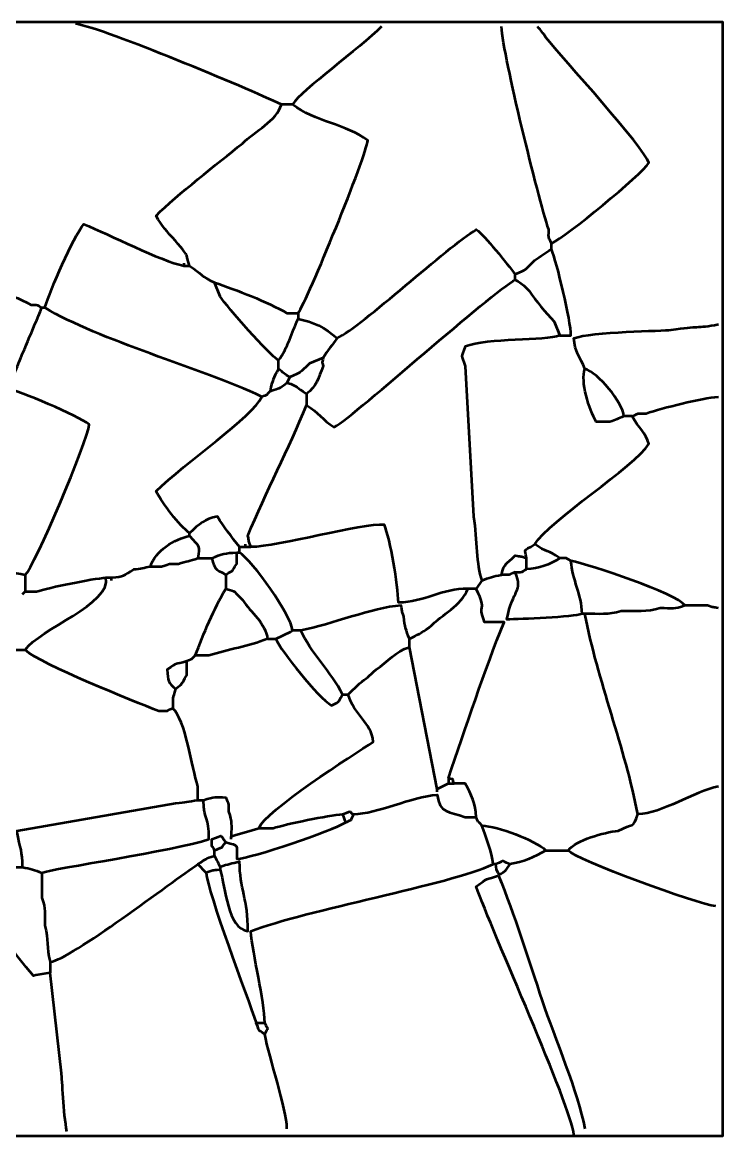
# Model space of a CAD drawing. Header units: centimetres. Extents: x -79 to 72, y -74 to 74.
# Drawn here: x 46.84 to 72, y -74 to -34 of the extents above; entities that cross this region are included whole.
import ezdxf

# ---------------------------------------------------------------- set-up
doc = ezdxf.new("R2010")
doc.units = ezdxf.units.CM
doc.header["$MEASUREMENT"] = 0
doc.layers.add('Layer 1', color=7, linetype='Continuous')

msp = doc.modelspace()

# ---------------------------------------------------------------- linework, layer by layer
at = {"layer": 'Layer 1', "lineweight": 53}
msp.add_lwpolyline([(11.99994, -74.00004), (71.99994, -74.00004), (71.99994, -34.00006), (11.99994, -34.00006), (11.99994, -74.00004)], close=True, dxfattribs=at)
at = {"layer": 'Layer 1', "color": 5, "lineweight": 53}
for points, knots in [([(45.84993, -43.45006), (45.84993, -43.45006), (45.24995, -36.25006), (45.24995, -36.25006), (45.24995, -36.25006), (45.09832, -35.29093), (45.20765, -35.01396), (44.94993, -34.35005), (44.94993, -34.35005), (44.48987, -34.66235), (41.91456, -40.97882), (41.74995, -41.85005), (41.74995, -41.85005), (42.27598, -42.2363), (45.21293, -43.43617), (45.84993, -43.45006), (45.84993, -43.45006), (45.84993, -43.45006), (45.84993, -43.65005), (45.84993, -43.65005), (45.84993, -43.65005), (46.28822, -43.73288), (46.76824, -43.92977), (47.14993, -44.15005), (47.14993, -44.15005), (47.53615, -44.15005), (47.3462, -44.16921), (47.54995, -44.25006), (47.54995, -44.25006), (47.54995, -44.25006), (47.64993, -44.25006), (47.64993, -44.25006), (47.64993, -44.25006), (47.87829, -43.59018), (48.64155, -41.76747), (49.04993, -41.25007), (49.04993, -41.25007), (49.98446, -41.62486), (51.78882, -42.56857), (52.64993, -42.75005), (52.64993, -42.75005), (52.64993, -42.75005), (52.84995, -42.75005), (52.84995, -42.75005), (52.84995, -42.75005), (53.26981, -43.00695), (53.27228, -43.14809), (53.74995, -43.35006), (53.74995, -43.35006), (54.52664, -43.61881), (55.65466, -44.03363), (56.34994, -44.45004), (56.34994, -44.45004), (56.34994, -44.45004), (56.74994, -44.45004), (56.74994, -44.45004), (56.74994, -44.45004), (56.74994, -44.45004), (56.74994, -44.65005), (56.74994, -44.65005), (56.74994, -44.65005), (57.2786, -44.76146), (57.73075, -44.96308), (58.14994, -45.35004), (58.14994, -45.35004), (57.97859, -45.6036), (57.80856, -45.79077), (57.64994, -46.05006), (57.64994, -46.05006), (57.64994, -46.05006), (57.15611, -46.26334), (57.15611, -46.26334), (57.15611, -46.26334), (56.78384, -46.60817), (56.88524, -46.56599), (56.44995, -46.75004), (56.44995, -46.75004), (56.44995, -46.75004), (56.34994, -46.95006), (56.34994, -46.95006), (56.34994, -46.95006), (56.78191, -47.07427), (56.6645, -47.11424), (57.04993, -47.35005), (57.04993, -47.35005), (57.04993, -47.35005), (57.04993, -47.75005), (57.04993, -47.75005), (57.04993, -47.75005), (57.47062, -48.00744), (57.62925, -48.29266), (58.04994, -48.55005), (58.04994, -48.55005), (58.89004, -48.04332), (63.69131, -43.7094), (64.54995, -43.25005), (64.54995, -43.25005), (64.54995, -43.25005), (64.54995, -43.05007), (64.54995, -43.05007), (64.54995, -43.05007), (64.98524, -42.86598), (64.88384, -42.90816), (65.24994, -42.55006), (65.24994, -42.55006), (65.45831, -42.40924), (65.63548, -42.2766), (65.84995, -42.15007), (65.84995, -42.15007), (65.84995, -42.15007), (65.84995, -41.95005), (65.84995, -41.95005), (65.84995, -41.95005), (65.72981, -41.64737), (65.74994, -41.84934), (65.74994, -41.45005), (65.74994, -41.45005), (65.36054, -40.24915), (64.13802, -35.29643), (64.04995, -34.15007)], [0, 0, 0, 0, 0.03225806, 0.03225806, 0.03225806, 0.03225806, 0.06451613, 0.06451613, 0.06451613, 0.06451613, 0.09677419, 0.09677419, 0.09677419, 0.09677419, 0.12903226, 0.12903226, 0.12903226, 0.12903226, 0.16129032, 0.16129032, 0.16129032, 0.16129032, 0.19354839, 0.19354839, 0.19354839, 0.19354839, 0.22580645, 0.22580645, 0.22580645, 0.22580645, 0.25806452, 0.25806452, 0.25806452, 0.25806452, 0.29032258, 0.29032258, 0.29032258, 0.29032258, 0.32258065, 0.32258065, 0.32258065, 0.32258065, 0.35483871, 0.35483871, 0.35483871, 0.35483871, 0.38709677, 0.38709677, 0.38709677, 0.38709677, 0.41935484, 0.41935484, 0.41935484, 0.41935484, 0.4516129, 0.4516129, 0.4516129, 0.4516129, 0.48387097, 0.48387097, 0.48387097, 0.48387097, 0.51612903, 0.51612903, 0.51612903, 0.51612903, 0.5483871, 0.5483871, 0.5483871, 0.5483871, 0.58064516, 0.58064516, 0.58064516, 0.58064516, 0.61290323, 0.61290323, 0.61290323, 0.61290323, 0.64516129, 0.64516129, 0.64516129, 0.64516129, 0.67741935, 0.67741935, 0.67741935, 0.67741935, 0.70967742, 0.70967742, 0.70967742, 0.70967742, 0.74193548, 0.74193548, 0.74193548, 0.74193548, 0.77419355, 0.77419355, 0.77419355, 0.77419355, 0.80645161, 0.80645161, 0.80645161, 0.80645161, 0.83870968, 0.83870968, 0.83870968, 0.83870968, 0.87096774, 0.87096774, 0.87096774, 0.87096774, 0.90322581, 0.90322581, 0.90322581, 0.90322581, 0.93548387, 0.93548387, 0.93548387, 0.93548387, 1, 1, 1, 1]), ([(59.74993, -34.15007), (58.95246, -34.94754), (56.86236, -36.45053), (56.54995, -36.95005), (56.54995, -36.95005), (56.54995, -36.95005), (56.14993, -36.95005), (56.14993, -36.95005), (56.14993, -36.95005), (54.86697, -36.35347), (49.91994, -34.27114), (48.74994, -34.05006)], [0, 0, 0, 0, 0.25, 0.25, 0.25, 0.25, 0.5, 0.5, 0.5, 0.5, 1, 1, 1, 1]), ([(65.84995, -41.95005), (66.37206, -41.6959), (69.0832, -39.47651), (69.34994, -39.05007), (69.34994, -39.05007), (69.19636, -38.51602), (66.24861, -35.29422), (65.64993, -34.55007), (65.64993, -34.55007), (65.52878, -34.36085), (65.4961, -34.33123), (65.34994, -34.15007)], [0, 0, 0, 0, 0.25, 0.25, 0.25, 0.25, 0.5, 0.5, 0.5, 0.5, 1, 1, 1, 1]), ([(52.84995, -42.75005), (52.67159, -42.25427), (52.92487, -42.55477), (52.34994, -41.85005), (52.34994, -41.85005), (52.0218, -41.51459), (51.87194, -41.32632), (51.64993, -40.95005), (51.64993, -40.95005), (52.41585, -40.18415), (53.855, -39.0802), (54.74995, -38.35005), (54.74995, -38.35005), (55.21189, -37.89818), (55.97461, -37.55984), (56.14993, -36.95005)], [0, 0, 0, 0, 0.2, 0.2, 0.2, 0.2, 0.4, 0.4, 0.4, 0.4, 0.6, 0.6, 0.6, 0.6, 1, 1, 1, 1]), ([(56.74994, -44.45004), (57.08774, -43.98998), (59.20973, -38.77352), (59.24993, -38.25005), (59.24993, -38.25005), (58.48928, -37.6497), (57.35394, -37.58464), (56.54995, -36.95005)], [0, 0, 0, 0, 0.33333333, 0.33333333, 0.33333333, 0.33333333, 1, 1, 1, 1]), ([(58.14994, -45.35004), (59.05071, -44.91155), (62.12661, -42.05386), (63.14995, -41.45005), (63.14995, -41.45005), (63.44954, -41.64862), (64.25387, -42.68502), (64.54995, -43.05007)], [0, 0, 0, 0, 0.33333333, 0.33333333, 0.33333333, 0.33333333, 1, 1, 1, 1]), ([(64.54995, -43.25005), (64.82803, -43.41778), (64.79648, -43.3966), (65.04995, -43.65005), (65.04995, -43.65005), (65.29878, -44.0183), (65.6217, -44.41449), (65.94995, -44.75006), (65.94995, -44.75006), (65.94995, -44.75006), (66.14994, -45.25006), (66.14994, -45.25006), (66.14994, -45.25006), (66.14994, -45.25006), (66.54993, -45.25006), (66.54993, -45.25006), (66.54993, -45.25006), (66.54993, -44.73841), (66.03981, -42.61316), (65.84995, -42.15007)], [0, 0, 0, 0, 0.16666667, 0.16666667, 0.16666667, 0.16666667, 0.33333333, 0.33333333, 0.33333333, 0.33333333, 0.5, 0.5, 0.5, 0.5, 0.66666667, 0.66666667, 0.66666667, 0.66666667, 1, 1, 1, 1]), ([(56.44995, -46.75004), (56.2685, -46.63448), (56.22522, -46.59797), (56.04995, -46.45005), (56.04995, -46.45005), (56.04995, -46.45005), (56.04995, -46.15006), (56.04995, -46.15006), (56.04995, -46.15006), (55.70188, -45.9371), (54.20576, -44.24269), (53.94993, -43.85006), (53.94993, -43.85006), (53.94993, -43.85006), (53.74995, -43.35006), (53.74995, -43.35006)], [0, 0, 0, 0, 0.2, 0.2, 0.2, 0.2, 0.4, 0.4, 0.4, 0.4, 0.6, 0.6, 0.6, 0.6, 1, 1, 1, 1]), ([(22.74994, -48.65005), (22.92484, -49.25825), (25.4424, -51.71371), (26.04995, -52.45004), (26.04995, -52.45004), (26.41208, -52.88895), (27.24566, -54.00504), (27.74995, -54.15006), (27.74995, -54.15006), (27.75851, -54.54325), (27.73546, -54.39693), (27.84995, -54.75004), (27.84995, -54.75004), (27.71712, -55.09218), (27.74995, -54.93897), (27.74995, -55.35005), (27.74995, -55.35005), (27.74995, -55.35005), (28.34993, -55.35005), (28.34993, -55.35005), (28.34993, -55.35005), (28.34993, -55.35005), (28.74995, -55.35005), (28.74995, -55.35005), (28.74995, -55.35005), (28.95521, -55.83546), (31.33563, -58.33576), (31.84995, -58.85005), (31.84995, -58.85005), (32.35058, -58.60635), (35.55078, -55.64922), (36.14994, -55.05006), (36.14994, -55.05006), (36.17704, -55.07415), (36.39601, -55.21498), (36.44993, -55.25004), (36.44993, -55.25004), (36.41685, -56.76885), (34.59131, -62.41002), (34.44994, -64.25005), (34.44994, -64.25005), (35.11759, -64.25005), (38.28003, -63.63246), (38.74993, -63.45005), (38.74993, -63.45005), (38.74993, -61.94205), (37.63416, -57.42921), (37.34993, -55.75005), (37.34993, -55.75005), (37.33851, -55.22467), (37.24459, -54.66361), (36.94993, -54.25004), (36.94993, -54.25004), (36.94993, -54.25004), (36.94993, -54.05005), (36.94993, -54.05005), (36.94993, -54.05005), (36.94993, -54.05005), (37.44994, -54.05005), (37.44994, -54.05005), (37.44994, -54.05005), (37.68119, -53.67208), (37.9202, -53.47978), (38.24993, -53.15005), (38.24993, -53.15005), (38.72, -52.8324), (38.93047, -52.6691), (39.14993, -52.15005), (39.14993, -52.15005), (39.64392, -52.00066), (42.39605, -52.73804), (43.04995, -52.95004), (43.04995, -52.95004), (43.46103, -52.95004), (43.30779, -52.91724), (43.64993, -53.05005), (43.64993, -53.05005), (43.64993, -53.05005), (43.74994, -53.05005), (43.74994, -53.05005), (43.74994, -53.05005), (44.4192, -53.32444), (46.18036, -53.70465), (46.94994, -53.85004), (46.94994, -53.85004), (47.26456, -53.58789), (49.20558, -49.02754), (49.24995, -48.45004), (49.24995, -48.45004), (48.8413, -48.12754), (46.76288, -47.24699), (46.24995, -47.15004), (46.24995, -47.15004), (46.30024, -46.67912), (46.12489, -47.03252), (46.54994, -46.65007), (46.54994, -46.65007), (46.86745, -45.85841), (47.22195, -45.05005), (47.54995, -44.25006)], [0, 0, 0, 0, 0.03846154, 0.03846154, 0.03846154, 0.03846154, 0.07692308, 0.07692308, 0.07692308, 0.07692308, 0.11538462, 0.11538462, 0.11538462, 0.11538462, 0.15384615, 0.15384615, 0.15384615, 0.15384615, 0.19230769, 0.19230769, 0.19230769, 0.19230769, 0.23076923, 0.23076923, 0.23076923, 0.23076923, 0.26923077, 0.26923077, 0.26923077, 0.26923077, 0.30769231, 0.30769231, 0.30769231, 0.30769231, 0.34615385, 0.34615385, 0.34615385, 0.34615385, 0.38461538, 0.38461538, 0.38461538, 0.38461538, 0.42307692, 0.42307692, 0.42307692, 0.42307692, 0.46153846, 0.46153846, 0.46153846, 0.46153846, 0.5, 0.5, 0.5, 0.5, 0.53846154, 0.53846154, 0.53846154, 0.53846154, 0.57692308, 0.57692308, 0.57692308, 0.57692308, 0.61538462, 0.61538462, 0.61538462, 0.61538462, 0.65384615, 0.65384615, 0.65384615, 0.65384615, 0.69230769, 0.69230769, 0.69230769, 0.69230769, 0.73076923, 0.73076923, 0.73076923, 0.73076923, 0.76923077, 0.76923077, 0.76923077, 0.76923077, 0.80769231, 0.80769231, 0.80769231, 0.80769231, 0.84615385, 0.84615385, 0.84615385, 0.84615385, 0.88461538, 0.88461538, 0.88461538, 0.88461538, 0.92307692, 0.92307692, 0.92307692, 0.92307692, 1, 1, 1, 1]), ([(56.04995, -46.45005), (55.85008, -46.79636), (55.82584, -46.84832), (55.74993, -47.25005), (55.74993, -47.25005), (55.55533, -47.44467), (55.64873, -47.375), (55.44994, -47.45006), (55.44994, -47.45006), (53.2089, -46.40793), (49.62851, -45.43508), (47.64993, -44.25006)], [0, 0, 0, 0, 0.25, 0.25, 0.25, 0.25, 0.5, 0.5, 0.5, 0.5, 1, 1, 1, 1]), ([(66.14994, -45.25006), (65.61308, -45.45847), (63.55207, -45.33867), (62.74995, -45.65006), (62.74995, -45.65006), (62.58687, -46.07013), (62.60941, -45.9166), (62.74995, -46.35005), (62.74995, -46.35005), (62.74995, -46.35005), (63.04994, -51.75005), (63.04994, -51.75005), (63.04994, -51.75005), (63.18722, -52.61847), (63.13203, -53.48874), (63.34993, -54.05005), (63.34993, -54.05005), (63.6182, -53.94007), (63.75534, -53.90571), (64.04995, -53.85004), (64.04995, -53.85004), (64.17674, -53.40908), (64.1986, -53.50138), (64.54995, -53.15005), (64.54995, -53.15005), (64.76476, -53.1951), (64.72193, -53.17449), (64.94995, -53.25006), (64.94995, -53.25006), (64.89821, -52.88048), (64.80019, -53.03749), (65.24994, -52.75006), (65.24994, -52.75006), (65.76261, -51.91211), (68.85198, -49.94622), (69.34994, -49.15005), (69.34994, -49.15005), (69.2327, -48.7424), (68.97222, -48.56555), (68.74993, -48.15005), (68.74993, -48.15005), (68.74993, -48.15005), (68.44994, -48.15005), (68.44994, -48.15005), (68.44994, -48.15005), (68.40022, -47.64582), (67.52834, -46.58762), (67.04994, -46.45005), (67.04994, -46.45005), (66.87459, -46.01281), (66.68753, -45.83939), (66.64994, -45.35004), (66.64994, -45.35004), (67.28524, -45.10343), (69.85706, -45.09634), (70.14994, -45.05005), (70.14994, -45.05005), (71.17973, -44.88729), (71.02312, -45.00977), (71.84993, -44.85007)], [0, 0, 0, 0, 0.0625, 0.0625, 0.0625, 0.0625, 0.125, 0.125, 0.125, 0.125, 0.1875, 0.1875, 0.1875, 0.1875, 0.25, 0.25, 0.25, 0.25, 0.3125, 0.3125, 0.3125, 0.3125, 0.375, 0.375, 0.375, 0.375, 0.4375, 0.4375, 0.4375, 0.4375, 0.5, 0.5, 0.5, 0.5, 0.5625, 0.5625, 0.5625, 0.5625, 0.625, 0.625, 0.625, 0.625, 0.6875, 0.6875, 0.6875, 0.6875, 0.75, 0.75, 0.75, 0.75, 0.8125, 0.8125, 0.8125, 0.8125, 0.875, 0.875, 0.875, 0.875, 1, 1, 1, 1]), ([(57.64994, -46.05006), (57.60087, -46.30846), (57.60291, -46.14947), (57.64994, -46.35005), (57.64994, -46.35005), (57.47844, -46.77768), (57.41194, -47.10435), (57.04993, -47.35005)], [0, 0, 0, 0, 0.33333333, 0.33333333, 0.33333333, 0.33333333, 1, 1, 1, 1]), ([(68.44994, -48.15005), (68.2514, -48.24444), (68.1618, -48.27982), (67.94994, -48.35006), (67.94994, -48.35006), (67.94994, -48.35006), (67.44993, -48.35006), (67.44993, -48.35006), (67.44993, -48.35006), (67.19842, -47.91423), (66.88136, -46.91017), (67.04994, -46.45005)], [0, 0, 0, 0, 0.25, 0.25, 0.25, 0.25, 0.5, 0.5, 0.5, 0.5, 1, 1, 1, 1]), ([(46.94994, -53.85004), (46.94994, -53.85004), (46.94994, -54.45005), (46.94994, -54.45005), (46.94994, -54.45005), (46.94994, -54.45005), (47.34994, -54.45005), (47.34994, -54.45005), (47.34994, -54.45005), (47.82352, -54.2965), (49.34269, -53.98902), (49.84993, -53.95005), (49.84993, -53.95005), (49.84993, -53.95005), (50.04994, -53.95005), (50.04994, -53.95005), (50.04994, -53.95005), (50.50025, -53.91546), (50.4799, -53.87167), (50.84993, -53.65006), (50.84993, -53.65006), (51.08736, -53.6318), (51.22762, -53.59206), (51.44994, -53.55005), (51.44994, -53.55005), (51.60885, -52.99741), (52.31825, -52.56209), (52.84995, -52.45004), (52.84995, -52.45004), (52.84995, -52.45004), (52.84995, -52.35006), (52.84995, -52.35006), (52.84995, -52.35006), (52.48229, -52.07272), (51.89929, -51.31615), (51.64993, -50.85005), (51.64993, -50.85005), (52.67012, -49.82986), (55.1508, -48.15748), (55.44994, -47.45006)], [0, 0, 0, 0, 0.09090909, 0.09090909, 0.09090909, 0.09090909, 0.18181818, 0.18181818, 0.18181818, 0.18181818, 0.27272727, 0.27272727, 0.27272727, 0.27272727, 0.36363636, 0.36363636, 0.36363636, 0.36363636, 0.45454545, 0.45454545, 0.45454545, 0.45454545, 0.54545455, 0.54545455, 0.54545455, 0.54545455, 0.63636364, 0.63636364, 0.63636364, 0.63636364, 0.72727273, 0.72727273, 0.72727273, 0.72727273, 0.81818182, 0.81818182, 0.81818182, 0.81818182, 1, 1, 1, 1]), ([(68.74993, -48.15005), (69.05264, -48.02994), (68.85065, -48.05004), (69.24994, -48.05004), (69.24994, -48.05004), (69.86103, -47.8519), (71.21137, -47.4991), (71.84993, -47.45006)], [0, 0, 0, 0, 0.33333333, 0.33333333, 0.33333333, 0.33333333, 1, 1, 1, 1]), ([(52.84995, -52.45004), (53.19438, -52.83218), (53.23934, -52.80133), (53.14994, -53.25006), (53.14994, -53.25006), (53.14994, -53.25006), (53.64994, -53.25006), (53.64994, -53.25006), (53.64994, -53.25006), (54.0039, -53.10493), (54.13634, -53.05906), (54.54994, -53.05005), (54.54994, -53.05005), (54.54994, -53.05005), (54.64995, -53.05005), (54.64995, -53.05005), (54.64995, -53.05005), (54.64995, -53.05005), (54.64995, -52.85006), (54.64995, -52.85006), (54.64995, -52.85006), (54.64995, -52.85006), (54.84993, -52.85006), (54.84993, -52.85006), (54.84993, -52.85006), (54.84993, -52.85006), (55.04994, -52.85006), (55.04994, -52.85006), (55.04994, -52.85006), (54.96541, -52.6151), (54.99444, -52.6623), (54.94994, -52.45004), (54.94994, -52.45004), (55.5796, -50.88007), (56.42293, -49.31342), (57.04993, -47.75005)], [0, 0, 0, 0, 0.1, 0.1, 0.1, 0.1, 0.2, 0.2, 0.2, 0.2, 0.3, 0.3, 0.3, 0.3, 0.4, 0.4, 0.4, 0.4, 0.5, 0.5, 0.5, 0.5, 0.6, 0.6, 0.6, 0.6, 0.7, 0.7, 0.7, 0.7, 0.8, 0.8, 0.8, 0.8, 1, 1, 1, 1]), ([(54.64995, -52.85006), (54.3486, -52.4785), (54.10382, -52.13825), (53.84995, -51.75005), (53.84995, -51.75005), (53.37677, -51.84977), (53.21871, -52.00962), (52.84995, -52.35006)], [0, 0, 0, 0, 0.33333333, 0.33333333, 0.33333333, 0.33333333, 1, 1, 1, 1]), ([(63.34993, -54.05005), (63.34993, -54.05005), (63.14995, -54.35004), (63.14995, -54.35004), (63.14995, -54.35004), (63.14995, -54.35004), (62.84993, -54.35004), (62.84993, -54.35004), (62.84993, -54.35004), (61.91276, -54.35004), (61.28319, -54.82972), (60.34994, -54.85005), (60.34994, -54.85005), (60.34994, -54.20664), (60.05559, -52.57986), (59.84994, -52.05004), (59.84994, -52.05004), (59.03804, -51.99698), (56.0201, -52.85006), (55.04994, -52.85006)], [0, 0, 0, 0, 0.16666667, 0.16666667, 0.16666667, 0.16666667, 0.33333333, 0.33333333, 0.33333333, 0.33333333, 0.5, 0.5, 0.5, 0.5, 0.66666667, 0.66666667, 0.66666667, 0.66666667, 1, 1, 1, 1]), ([(71.84993, -55.05006), (71.6377, -55.00556), (71.68487, -55.03455), (71.44993, -54.95005), (71.44993, -54.95005), (71.44993, -54.95005), (70.64994, -54.95005), (70.64994, -54.95005), (70.64994, -54.95005), (70.31797, -54.5218), (67.2525, -53.48281), (66.54993, -53.35004), (66.54993, -53.35004), (66.31936, -53.23917), (66.50673, -53.25006), (66.14994, -53.25006), (66.14994, -53.25006), (65.7339, -52.94457), (65.66598, -53.05552), (65.24994, -52.75006)], [0, 0, 0, 0, 0.16666667, 0.16666667, 0.16666667, 0.16666667, 0.33333333, 0.33333333, 0.33333333, 0.33333333, 0.5, 0.5, 0.5, 0.5, 0.66666667, 0.66666667, 0.66666667, 0.66666667, 1, 1, 1, 1]), ([(53.64994, -53.25006), (53.7769, -53.69153), (53.74564, -53.60269), (54.14994, -53.85004), (54.14994, -53.85004), (54.14994, -53.85004), (54.14994, -54.35004), (54.14994, -54.35004), (54.14994, -54.35004), (54.57741, -54.47298), (54.39435, -54.4022), (54.74995, -54.75004), (54.74995, -54.75004), (55.04958, -55.19344), (55.59567, -55.59981), (55.64995, -56.15004), (55.64995, -56.15004), (55.64995, -56.15004), (55.94994, -56.15004), (55.94994, -56.15004), (55.94994, -56.15004), (56.13164, -56.57978), (57.45506, -58.24726), (57.94993, -58.55005), (57.94993, -58.55005), (58.31744, -58.32839), (58.12931, -58.5028), (58.34993, -58.15006), (58.34993, -58.15006), (58.34993, -58.15006), (58.54994, -58.15006), (58.54994, -58.15006), (58.54994, -58.15006), (58.54994, -58.15006), (58.94994, -57.75006), (58.94994, -57.75006), (58.94994, -57.75006), (59.23091, -57.56017), (59.28686, -57.50739), (59.54994, -57.25006), (59.54994, -57.25006), (59.98044, -56.95914), (60.26538, -56.58939), (60.74994, -56.45003), (60.74994, -56.45003), (60.74994, -56.45003), (60.74994, -56.15004), (60.74994, -56.15004), (60.74994, -56.15004), (60.62473, -55.84461), (60.57699, -55.7024), (60.54995, -55.35005), (60.54995, -55.35005), (60.46154, -55.10426), (60.49408, -55.17861), (60.44995, -54.95005), (60.44995, -54.95005), (59.3924, -55.03129), (57.95143, -55.64193), (56.84994, -55.85005), (56.84994, -55.85005), (56.84994, -55.85005), (56.54995, -55.85005), (56.54995, -55.85005), (56.54995, -55.85005), (56.50664, -55.28641), (55.11307, -53.35698), (54.64995, -53.05005)], [0, 0, 0, 0, 0.05555556, 0.05555556, 0.05555556, 0.05555556, 0.11111111, 0.11111111, 0.11111111, 0.11111111, 0.16666667, 0.16666667, 0.16666667, 0.16666667, 0.22222222, 0.22222222, 0.22222222, 0.22222222, 0.27777778, 0.27777778, 0.27777778, 0.27777778, 0.33333333, 0.33333333, 0.33333333, 0.33333333, 0.38888889, 0.38888889, 0.38888889, 0.38888889, 0.44444444, 0.44444444, 0.44444444, 0.44444444, 0.5, 0.5, 0.5, 0.5, 0.55555556, 0.55555556, 0.55555556, 0.55555556, 0.61111111, 0.61111111, 0.61111111, 0.61111111, 0.66666667, 0.66666667, 0.66666667, 0.66666667, 0.72222222, 0.72222222, 0.72222222, 0.72222222, 0.77777778, 0.77777778, 0.77777778, 0.77777778, 0.83333333, 0.83333333, 0.83333333, 0.83333333, 0.88888889, 0.88888889, 0.88888889, 0.88888889, 1, 1, 1, 1]), ([(54.14994, -53.85004), (54.48769, -53.62897), (54.32011, -53.79386), (54.54994, -53.45004), (54.54994, -53.45004), (54.54994, -53.45004), (54.54994, -53.05005), (54.54994, -53.05005)], [0, 0, 0, 0, 0.33333333, 0.33333333, 0.33333333, 0.33333333, 1, 1, 1, 1]), ([(51.44994, -53.55005), (51.44994, -53.55005), (51.84994, -53.55005), (51.84994, -53.55005), (51.84994, -53.55005), (52.20305, -53.43556), (52.05673, -53.45863), (52.44995, -53.45004), (52.44995, -53.45004), (52.7492, -53.35301), (52.85791, -53.36342), (53.14994, -53.25006)], [0, 0, 0, 0, 0.25, 0.25, 0.25, 0.25, 0.5, 0.5, 0.5, 0.5, 1, 1, 1, 1]), ([(66.14994, -53.25006), (65.8, -53.49937), (65.38662, -53.61649), (64.94995, -53.65006), (64.94995, -53.65006), (64.94995, -53.65006), (64.94995, -53.25006), (64.94995, -53.25006)], [0, 0, 0, 0, 0.33333333, 0.33333333, 0.33333333, 0.33333333, 1, 1, 1, 1]), ([(70.64994, -54.95005), (70.25609, -55.10293), (70.19316, -55.05006), (69.74994, -55.05006), (69.74994, -55.05006), (69.27511, -55.20401), (68.88018, -55.15004), (68.34993, -55.15004), (68.34993, -55.15004), (67.88403, -55.30112), (67.56641, -55.25004), (67.04994, -55.25004), (67.04994, -55.25004), (67.04994, -55.25004), (66.94993, -55.25004), (66.94993, -55.25004), (66.94993, -55.25004), (66.93423, -54.52854), (66.60402, -54.05388), (66.54993, -53.35004)], [0, 0, 0, 0, 0.16666667, 0.16666667, 0.16666667, 0.16666667, 0.33333333, 0.33333333, 0.33333333, 0.33333333, 0.5, 0.5, 0.5, 0.5, 0.66666667, 0.66666667, 0.66666667, 0.66666667, 1, 1, 1, 1]), ([(46.44994, -56.35006), (46.44994, -56.35006), (46.54994, -56.55004), (46.54994, -56.55004), (46.54994, -56.55004), (46.54994, -56.55004), (46.94994, -56.55004), (46.94994, -56.55004), (46.94994, -56.55004), (47.45048, -55.79478), (50.06108, -54.88585), (49.84993, -53.95005)], [0, 0, 0, 0, 0.25, 0.25, 0.25, 0.25, 0.5, 0.5, 0.5, 0.5, 1, 1, 1, 1]), ([(66.94993, -55.25004), (66.63052, -55.37406), (64.72604, -55.45006), (64.24993, -55.45006), (64.24993, -55.45006), (64.4614, -54.33097), (64.83871, -54.49396), (64.54995, -53.75006), (64.54995, -53.75006), (64.90672, -53.75006), (64.71935, -53.76095), (64.94995, -53.65006)], [0, 0, 0, 0, 0.25, 0.25, 0.25, 0.25, 0.5, 0.5, 0.5, 0.5, 1, 1, 1, 1]), ([(55.64995, -56.15004), (54.97176, -56.42809), (54.24179, -56.52572), (53.54993, -56.75005), (53.54993, -56.75005), (53.54993, -56.75005), (53.04993, -56.75005), (53.04993, -56.75005), (53.04993, -56.75005), (53.35843, -55.98087), (53.72446, -55.06043), (54.14994, -54.35004)], [0, 0, 0, 0, 0.25, 0.25, 0.25, 0.25, 0.5, 0.5, 0.5, 0.5, 1, 1, 1, 1]), ([(60.74994, -56.15004), (61.03669, -56.01047), (61.17499, -55.92985), (61.44995, -55.75005), (61.44995, -55.75005), (61.98689, -55.22482), (62.5803, -54.98775), (62.84993, -54.35004)], [0, 0, 0, 0, 0.33333333, 0.33333333, 0.33333333, 0.33333333, 1, 1, 1, 1]), ([(62.14994, -61.15005), (62.14994, -61.15005), (62.14994, -61.35003), (62.14994, -61.35003), (62.14994, -61.35003), (62.14994, -61.35003), (62.34995, -61.35003), (62.34995, -61.35003), (62.34995, -61.35003), (62.25366, -61.09503), (62.40494, -61.24631), (62.14994, -61.15005), (62.14994, -61.15005), (62.75565, -59.3996), (63.45935, -57.2345), (64.14995, -55.55006), (64.14995, -55.55006), (64.14995, -55.55006), (63.44994, -55.55006), (63.44994, -55.55006), (63.44994, -55.55006), (63.16534, -54.81694), (63.57339, -55.26065), (63.14995, -54.35004)], [0, 0, 0, 0, 0.14285714, 0.14285714, 0.14285714, 0.14285714, 0.28571429, 0.28571429, 0.28571429, 0.28571429, 0.42857143, 0.42857143, 0.42857143, 0.42857143, 0.57142857, 0.57142857, 0.57142857, 0.57142857, 0.71428571, 0.71428571, 0.71428571, 0.71428571, 1, 1, 1, 1]), ([(71.84993, -61.45004), (70.94491, -61.64078), (69.8123, -62.43125), (68.94994, -62.45005), (68.94994, -62.45005), (68.50346, -60.08708), (67.49829, -57.6229), (67.04994, -55.25004)], [0, 0, 0, 0, 0.33333333, 0.33333333, 0.33333333, 0.33333333, 1, 1, 1, 1]), ([(53.04993, -56.75005), (52.85533, -56.94465), (52.94873, -56.87501), (52.74994, -56.95004), (52.74994, -56.95004), (52.29351, -57.09804), (52.44921, -56.9656), (52.04995, -57.25006), (52.04995, -57.25006), (52.08283, -57.67823), (52.06996, -57.71675), (52.34994, -57.95004), (52.34994, -57.95004), (52.22978, -58.32065), (52.24994, -58.23617), (52.24994, -58.65006), (52.24994, -58.65006), (51.94725, -58.77016), (52.14922, -58.75004), (51.74993, -58.75004), (51.74993, -58.75004), (50.83797, -58.38428), (47.54278, -57.08443), (46.94994, -56.55004)], [0, 0, 0, 0, 0.14285714, 0.14285714, 0.14285714, 0.14285714, 0.28571429, 0.28571429, 0.28571429, 0.28571429, 0.42857143, 0.42857143, 0.42857143, 0.42857143, 0.57142857, 0.57142857, 0.57142857, 0.57142857, 0.71428571, 0.71428571, 0.71428571, 0.71428571, 1, 1, 1, 1]), ([(62.14994, -61.35003), (62.14994, -61.35003), (61.74994, -61.55005), (61.74994, -61.55005), (61.74994, -61.55005), (61.74994, -61.55005), (60.74994, -56.45003), (60.74994, -56.45003)], [0, 0, 0, 0, 0.33333333, 0.33333333, 0.33333333, 0.33333333, 1, 1, 1, 1]), ([(52.34994, -57.95004), (52.63766, -57.72701), (52.54284, -57.79581), (52.74994, -57.45004), (52.74994, -57.45004), (52.74994, -57.45004), (52.74994, -56.95004), (52.74994, -56.95004)], [0, 0, 0, 0, 0.33333333, 0.33333333, 0.33333333, 0.33333333, 1, 1, 1, 1]), ([(46.84994, -64.35005), (47.13354, -64.40363), (47.28721, -64.45913), (47.54995, -64.55004), (47.54995, -64.55004), (47.54995, -64.55004), (47.54995, -65.45004), (47.54995, -65.45004), (47.54995, -65.45004), (47.6897, -65.8811), (47.64993, -65.97856), (47.64993, -66.45004), (47.64993, -66.45004), (47.82168, -66.97973), (47.67819, -67.22036), (47.84994, -67.75004), (47.84994, -67.75004), (47.84994, -67.75004), (47.84994, -68.15004), (47.84994, -68.15004), (47.84994, -68.15004), (47.61251, -68.16829), (47.47225, -68.20804), (47.24993, -68.25004), (47.24993, -68.25004), (46.56077, -67.50354), (45.63007, -66.10855), (45.04993, -65.25005), (45.04993, -65.25005), (45.04993, -65.25005), (44.64994, -64.85006), (44.64994, -64.85006), (44.64994, -64.85006), (44.80329, -64.42911), (44.84411, -64.61404), (45.34995, -64.45003), (45.34995, -64.45003), (45.34995, -64.45003), (46.04994, -64.45003), (46.04994, -64.45003), (46.04994, -64.45003), (46.44535, -64.32185), (46.41442, -64.35005), (46.84994, -64.35005), (46.84994, -64.35005), (46.84994, -63.74398), (46.78102, -63.74375), (46.64995, -63.05006), (46.64995, -63.05006), (46.64995, -63.05006), (52.34994, -62.05005), (52.34994, -62.05005), (52.34994, -62.05005), (52.74532, -62.04143), (52.78123, -61.97836), (53.14994, -61.95004), (53.14994, -61.95004), (53.14994, -61.95004), (53.34995, -61.95004), (53.34995, -61.95004), (53.34995, -61.95004), (53.72616, -61.804), (53.83051, -61.82963), (54.14994, -61.85004), (54.14994, -61.85004), (54.27665, -62.1693), (54.24113, -61.94554), (54.24995, -62.35004), (54.24995, -62.35004), (54.38451, -62.76512), (54.34993, -62.79562), (54.34993, -63.25004), (54.34993, -63.25004), (54.69145, -63.13186), (55.01213, -63.05958), (55.34993, -62.95005), (55.34993, -62.95005), (55.52205, -62.35151), (58.7349, -60.31765), (59.44994, -59.85005), (59.44994, -59.85005), (59.37967, -59.13756), (58.74686, -58.89101), (58.54994, -58.15006)], [0, 0, 0, 0, 0.04545455, 0.04545455, 0.04545455, 0.04545455, 0.09090909, 0.09090909, 0.09090909, 0.09090909, 0.13636364, 0.13636364, 0.13636364, 0.13636364, 0.18181818, 0.18181818, 0.18181818, 0.18181818, 0.22727273, 0.22727273, 0.22727273, 0.22727273, 0.27272727, 0.27272727, 0.27272727, 0.27272727, 0.31818182, 0.31818182, 0.31818182, 0.31818182, 0.36363636, 0.36363636, 0.36363636, 0.36363636, 0.40909091, 0.40909091, 0.40909091, 0.40909091, 0.45454545, 0.45454545, 0.45454545, 0.45454545, 0.5, 0.5, 0.5, 0.5, 0.54545455, 0.54545455, 0.54545455, 0.54545455, 0.59090909, 0.59090909, 0.59090909, 0.59090909, 0.63636364, 0.63636364, 0.63636364, 0.63636364, 0.68181818, 0.68181818, 0.68181818, 0.68181818, 0.72727273, 0.72727273, 0.72727273, 0.72727273, 0.77272727, 0.77272727, 0.77272727, 0.77272727, 0.81818182, 0.81818182, 0.81818182, 0.81818182, 0.86363636, 0.86363636, 0.86363636, 0.86363636, 0.90909091, 0.90909091, 0.90909091, 0.90909091, 1, 1, 1, 1]), ([(53.14994, -61.95004), (53.14994, -61.95004), (53.14994, -61.45004), (53.14994, -61.45004), (53.14994, -61.45004), (52.92838, -60.76675), (52.70853, -59.04388), (52.24994, -58.65006)], [0, 0, 0, 0, 0.33333333, 0.33333333, 0.33333333, 0.33333333, 1, 1, 1, 1]), ([(55.34993, -62.95005), (55.34993, -62.95005), (55.84994, -62.95005), (55.84994, -62.95005), (55.84994, -62.95005), (56.32352, -62.7965), (57.84269, -62.48902), (58.34993, -62.45005), (58.34993, -62.45005), (58.34993, -62.45005), (58.44993, -62.75004), (58.44993, -62.75004), (58.44993, -62.75004), (58.73912, -62.59991), (58.59983, -62.73924), (58.74995, -62.45005), (58.74995, -62.45005), (59.57055, -62.43216), (60.80535, -61.82263), (61.74994, -61.75006), (61.74994, -61.75006), (61.81715, -62.43151), (62.18506, -62.35458), (62.74995, -62.55005), (62.74995, -62.55005), (62.74995, -62.55005), (63.14995, -62.55005), (63.14995, -62.55005), (63.14995, -62.55005), (63.13968, -62.07939), (62.96918, -61.72993), (62.74995, -61.35003), (62.74995, -61.35003), (62.74995, -61.35003), (62.34995, -61.35003), (62.34995, -61.35003)], [0, 0, 0, 0, 0.1, 0.1, 0.1, 0.1, 0.2, 0.2, 0.2, 0.2, 0.3, 0.3, 0.3, 0.3, 0.4, 0.4, 0.4, 0.4, 0.5, 0.5, 0.5, 0.5, 0.6, 0.6, 0.6, 0.6, 0.7, 0.7, 0.7, 0.7, 0.8, 0.8, 0.8, 0.8, 1, 1, 1, 1]), ([(47.54995, -64.55004), (47.95261, -64.39373), (52.26587, -63.7664), (53.54993, -63.35005), (53.54993, -63.35005), (53.54993, -62.49852), (53.36659, -62.71347), (53.34995, -61.95004)], [0, 0, 0, 0, 0.33333333, 0.33333333, 0.33333333, 0.33333333, 1, 1, 1, 1]), ([(53.74995, -63.95006), (53.80505, -64.06463), (53.89483, -64.23545), (53.94993, -64.35005), (53.94993, -64.35005), (53.94993, -64.35005), (53.94993, -64.45003), (53.94993, -64.45003), (53.94993, -64.45003), (53.62074, -64.47588), (53.75763, -64.44805), (53.44993, -64.55004), (53.44993, -64.55004), (53.44993, -64.55004), (53.14994, -64.25005), (53.14994, -64.25005), (53.14994, -64.25005), (53.46345, -64.04502), (53.39029, -64.04564), (53.74995, -63.95006), (53.74995, -63.95006), (53.74995, -63.95006), (53.74995, -63.75004), (53.74995, -63.75004), (53.74995, -63.75004), (53.65708, -63.53441), (53.64994, -63.72289), (53.64994, -63.35005), (53.64994, -63.35005), (54.09351, -63.18754), (53.90557, -63.16548), (54.14994, -63.45005), (54.14994, -63.45005), (54.65284, -63.59788), (54.53843, -63.52166), (54.54994, -64.05003), (54.54994, -64.05003), (55.09312, -64.03821), (57.96396, -63.03052), (58.44993, -62.75004)], [0, 0, 0, 0, 0.09090909, 0.09090909, 0.09090909, 0.09090909, 0.18181818, 0.18181818, 0.18181818, 0.18181818, 0.27272727, 0.27272727, 0.27272727, 0.27272727, 0.36363636, 0.36363636, 0.36363636, 0.36363636, 0.45454545, 0.45454545, 0.45454545, 0.45454545, 0.54545455, 0.54545455, 0.54545455, 0.54545455, 0.63636364, 0.63636364, 0.63636364, 0.63636364, 0.72727273, 0.72727273, 0.72727273, 0.72727273, 0.81818182, 0.81818182, 0.81818182, 0.81818182, 1, 1, 1, 1]), ([(65.64993, -63.75004), (65.21017, -64.01344), (64.85895, -64.15387), (64.34994, -64.25005), (64.34994, -64.25005), (64.11446, -64.59698), (63.91428, -64.83821), (63.84993, -64.25005), (63.84993, -64.25005), (63.84993, -64.25005), (63.74993, -64.25005), (63.74993, -64.25005), (63.74993, -64.25005), (63.71475, -63.79183), (63.49745, -63.27635), (63.34993, -62.85004), (63.34993, -62.85004), (63.93803, -62.89523), (65.2128, -63.35603), (65.64993, -63.75004), (65.64993, -63.75004), (65.64993, -63.75004), (66.44993, -63.75004), (66.44993, -63.75004), (66.44993, -63.75004), (66.73112, -63.38729), (67.7285, -63.09011), (68.24993, -63.05006), (68.24993, -63.05006), (68.76062, -62.75531), (68.79463, -62.97837), (68.94994, -62.45005)], [0, 0, 0, 0, 0.11111111, 0.11111111, 0.11111111, 0.11111111, 0.22222222, 0.22222222, 0.22222222, 0.22222222, 0.33333333, 0.33333333, 0.33333333, 0.33333333, 0.44444444, 0.44444444, 0.44444444, 0.44444444, 0.55555556, 0.55555556, 0.55555556, 0.55555556, 0.66666667, 0.66666667, 0.66666667, 0.66666667, 0.77777778, 0.77777778, 0.77777778, 0.77777778, 1, 1, 1, 1]), ([(53.44993, -64.55004), (53.50583, -65.27752), (54.91728, -68.9887), (55.24993, -69.95004), (55.24993, -69.95004), (55.24993, -69.95004), (55.54995, -69.95004), (55.54995, -69.95004), (55.54995, -69.95004), (55.54995, -69.13556), (55.1148, -67.49441), (55.04994, -66.65006), (55.04994, -66.65006), (57.0082, -65.88986), (62.18302, -64.97866), (63.74993, -64.25005)], [0, 0, 0, 0, 0.2, 0.2, 0.2, 0.2, 0.4, 0.4, 0.4, 0.4, 0.6, 0.6, 0.6, 0.6, 1, 1, 1, 1]), ([(53.94993, -64.45003), (54.14966, -65.06603), (54.2072, -66.57681), (54.94994, -66.65006), (54.94994, -66.65006), (54.94994, -65.51268), (54.64995, -65.12309), (54.64995, -64.15004), (54.64995, -64.15004), (54.35066, -64.24707), (54.24198, -64.23667), (53.94993, -64.35005)], [0, 0, 0, 0, 0.25, 0.25, 0.25, 0.25, 0.5, 0.5, 0.5, 0.5, 1, 1, 1, 1]), ([(66.64994, -73.95004), (66.57516, -72.97662), (63.69065, -66.61261), (63.14995, -65.05004), (63.14995, -65.05004), (63.55292, -64.73199), (63.50099, -64.80538), (63.94994, -64.65004), (63.94994, -64.65004), (64.51287, -66.05362), (65.02988, -67.68983), (65.51659, -69.15004), (65.51659, -69.15004), (65.95934, -70.47822), (66.80777, -72.46848), (67.04994, -73.75005)], [0, 0, 0, 0, 0.2, 0.2, 0.2, 0.2, 0.4, 0.4, 0.4, 0.4, 0.6, 0.6, 0.6, 0.6, 1, 1, 1, 1]), ([(48.44995, -73.85003), (48.3112, -73.1882), (48.28571, -71.9763), (48.24994, -71.75004), (48.24994, -71.75004), (48.24994, -71.75004), (47.84994, -68.15004), (47.84994, -68.15004)], [0, 0, 0, 0, 0.33333333, 0.33333333, 0.33333333, 0.33333333, 1, 1, 1, 1]), ([(56.34994, -73.75005), (56.33353, -72.99649), (55.71515, -71.22441), (55.54995, -70.35004), (55.54995, -70.35004), (55.26008, -70.13336), (55.4295, -70.38802), (55.24993, -69.95004)], [0, 0, 0, 0, 0.33333333, 0.33333333, 0.33333333, 0.33333333, 1, 1, 1, 1])]:
    msp.add_open_spline(points, degree=3, knots=knots, dxfattribs=at)
for points in [[(52.64993, -42.65007), (52.64993, -42.65007), (52.64993, -42.75005), (52.64993, -42.75005)], [(56.04995, -46.15006), (56.38532, -45.69329), (56.51704, -45.15091), (56.74994, -44.65005)], [(55.74993, -47.25005), (56.15546, -47.10973), (56.00037, -47.20673), (56.34994, -46.95006)], [(54.84993, -52.75006), (54.84993, -52.75006), (54.84993, -52.85006), (54.84993, -52.85006)], [(50.04994, -54.05005), (50.04994, -54.05005), (50.04994, -53.95005), (50.04994, -53.95005)], [(64.54995, -53.75006), (64.24724, -53.87017), (64.44923, -53.85004), (64.04995, -53.85004)], [(46.84994, -54.55006), (46.84994, -54.55006), (46.94994, -54.45005), (46.94994, -54.45005)], [(55.94994, -56.15004), (56.16022, -56.05225), (56.34518, -55.96823), (56.54995, -55.85005)], [(58.34993, -58.15006), (57.96416, -57.35758), (57.16725, -56.60047), (56.84994, -55.85005)], [(61.74994, -61.65005), (61.74994, -61.65005), (61.74994, -61.55005), (61.74994, -61.55005)], [(58.34993, -62.45005), (58.81132, -62.28258), (58.51584, -62.37402), (58.74995, -62.45005)], [(63.34993, -62.85004), (63.15533, -62.65544), (63.22498, -62.74882), (63.14995, -62.55005)], [(53.74995, -63.75004), (54.18385, -63.54379), (53.90829, -63.74182), (54.14994, -63.45005)], [(54.34993, -63.35005), (54.34993, -63.35005), (54.34993, -63.25004), (54.34993, -63.25004)], [(71.74995, -65.75006), (71.12775, -65.70224), (66.70479, -64.07881), (66.44993, -63.75004)], [(47.84994, -67.75004), (48.57839, -67.67821), (52.23508, -64.84833), (53.14994, -64.25005)], [(64.34994, -64.25005), (63.95209, -64.09216), (64.24778, -64.09216), (63.84993, -64.25005)], [(55.54995, -70.35004), (55.69437, -70.0497), (55.69437, -70.25037), (55.54995, -69.95004)]]:
    msp.add_open_spline(points, degree=3, dxfattribs=at)

doc.saveas('drawing.dxf')
